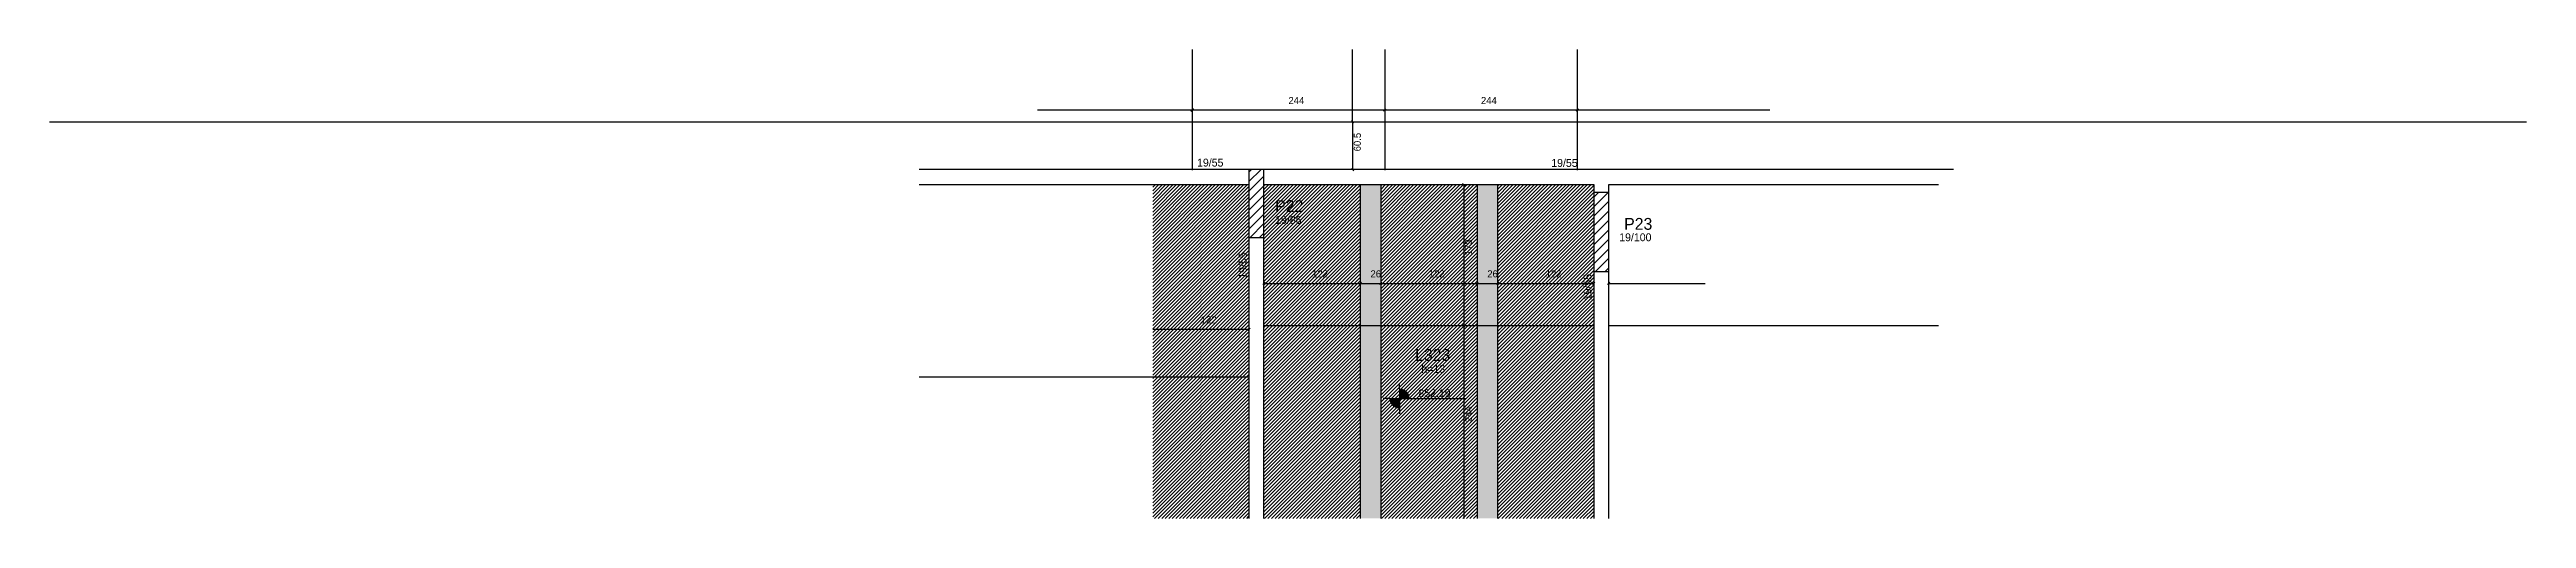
# Model space of a CAD drawing. Header units: metres. Extents: x 2939 to 6078, y 1668 to 2262.
import ezdxf

# ---------------------------------------------------------------- set-up
doc = ezdxf.new("R2010")
doc.units = ezdxf.units.M
for name, color, linetype in [('3', 7, 'Continuous'), ('4', 7, 'Continuous'), ('7', 7, 'Continuous'), ('9', 7, 'Continuous'), ('Hachura', 7, 'Continuous'), ('Painéis', 7, 'Continuous'), ('REAPROVEITAMENTO', 7, 'Continuous')]:
    doc.layers.add(name, color=color, linetype=linetype)

msp = doc.modelspace()

# ---------------------------------------------------------------- hatches: boundary and pattern name
at = {"layer": '9'}
h = msp.add_hatch(color=7, dxfattribs=at)
h.dxf.hatch_style = 1
h.paths.add_polyline_path([(4459.1, 1890.9), (4459.1, 1890.9), (4459.1, 2090.9), (4459.1, 2090.9), (4459.1, 1890.9)])
h = msp.add_hatch(color=7, dxfattribs=at)
h.dxf.hatch_style = 1
h.paths.add_polyline_path([(4478.1, 1890.9), (4478.1, 1890.9), (4478.1, 2090.9), (4478.1, 2090.9), (4478.1, 1890.9)])
at = {"layer": 'Hachura'}
h = msp.add_hatch(color=7, dxfattribs=at)
h.dxf.hatch_style = 1
h.paths.add_polyline_path([(4600.1, 1667.9), (4626.1, 1667.9), (4626.1, 2090.9), (4600.1, 2090.9), (4600.1, 1667.9)])
h = msp.add_hatch(color=7, dxfattribs=at)
h.dxf.hatch_style = 1
h.paths.add_polyline_path([(4748.1, 1667.9), (4774.1, 1667.9), (4774.1, 2090.9), (4748.1, 2090.9), (4748.1, 1667.9)])
at = {"layer": 'REAPROVEITAMENTO'}
h = msp.add_hatch(dxfattribs=at)
h.set_pattern_fill('ANSI31')
h.paths.add_polyline_path([(4459.1, 1667.9), (4337.1, 1667.9), (4337.1, 2090.9), (4459.1, 2090.9), (4459.1, 1667.9)])
h = msp.add_hatch(dxfattribs=at)
h.set_pattern_fill('ANSI31')
h.paths.add_polyline_path([(4600.1, 1667.9), (4478.1, 1667.9), (4478.1, 2090.9), (4600.1, 2090.9), (4600.1, 1667.9)])
h = msp.add_hatch(dxfattribs=at)
h.set_pattern_fill('ANSI31')
h.paths.add_polyline_path([(4748.1, 1667.9), (4626.1, 1667.9), (4626.1, 2090.9), (4748.1, 2090.9), (4748.1, 1667.9)])
h = msp.add_hatch(dxfattribs=at)
h.set_pattern_fill('ANSI31')
h.paths.add_polyline_path([(4896.1, 1667.9), (4774.1, 1667.9), (4774.1, 2090.9), (4896.1, 2090.9), (4896.1, 1667.9)])

# ---------------------------------------------------------------- linework, layer by layer
at = {"layer": '3', "color": 3, "lineweight": 25}
for p, q in [((4459.1, 2094.6), (4474.5, 2109.9)), ((4459.1, 2106.6), (4462.4, 2109.9)), ((4459.1, 2082.5), (4478.1, 2101.5)), ((4459.1, 2070.5), (4478.1, 2089.5)), ((4459.1, 2058.5), (4478.1, 2077.5)), ((4896.1, 2062.7), (4914.3, 2080.9)), ((4896.1, 2074.8), (4902.2, 2080.9)), ((4459.1, 2046.5), (4478.1, 2065.5)), ((4459.1, 2034.5), (4478.1, 2053.5)), ((4460.6, 2023.9), (4478.1, 2041.4)), ((4896.1, 2050.7), (4915.1, 2069.7)), ((4896.1, 2038.7), (4915.1, 2057.7)), ((4896.1, 2026.7), (4915.1, 2045.7)), ((4472.6, 2023.9), (4478.1, 2029.4)), ((4896.1, 2014.7), (4915.1, 2033.7)), ((4896.1, 2002.6), (4915.1, 2021.6)), ((4896.1, 1990.6), (4915.1, 2009.6)), ((4898.4, 1980.9), (4915.1, 1997.6)), ((4910.4, 1980.9), (4915.1, 1985.6)), ((4649.9, 1832.3), (4649.9, 1837.8)), ((4649.9, 1832.3), (4649.9, 1807.3)), ((4649.9, 1831.6), (4653.8, 1831.6)), ((4649.9, 1830.9), (4655.7, 1830.9)), ((4649.9, 1830.1), (4657, 1830.1)), ((4649.9, 1829.3), (4658, 1829.3)), ((4649.9, 1828.5), (4658.9, 1828.5)), ((4649.9, 1827.7), (4659.6, 1827.7)), ((4649.9, 1826.9), (4660.2, 1826.9)), ((4649.9, 1826.1), (4660.7, 1826.1)), ((4649.9, 1825.3), (4661.1, 1825.3)), ((4649.9, 1824.5), (4661.5, 1824.5)), ((4649.9, 1823.7), (4661.8, 1823.7)), ((4649.9, 1822.9), (4662, 1822.9)), ((4649.9, 1822.1), (4662.2, 1822.1)), ((4649.9, 1821.3), (4662.3, 1821.3)), ((4637.4, 1819.8), (4629, 1819.8)), ((4637.4, 1819.8), (4662.4, 1819.8)), ((4649.9, 1819), (4637.4, 1819)), ((4649.9, 1818.2), (4637.5, 1818.2)), ((4649.9, 1817.4), (4637.6, 1817.4)), ((4649.9, 1816.6), (4637.8, 1816.6)), ((4649.9, 1815.8), (4638.1, 1815.8)), ((4649.9, 1815), (4638.4, 1815)), ((4649.9, 1814.2), (4638.7, 1814.2)), ((4649.9, 1813.4), (4639.1, 1813.4)), ((4649.9, 1812.6), (4639.7, 1812.6)), ((4649.9, 1811.8), (4640.3, 1811.8)), ((4649.9, 1811), (4641, 1811)), ((4649.9, 1810.2), (4641.8, 1810.2)), ((4649.9, 1809.4), (4642.8, 1809.4)), ((4649.9, 1808.7), (4644.2, 1808.7)), ((4649.9, 1807.9), (4646.1, 1807.9)), ((4649.9, 1820.5), (4662.4, 1820.5)), ((4649.9, 1807.3), (4649.9, 1800.4)), ((4662.4, 1819.8), (4733.8, 1819.8))]:
    msp.add_line(p, q, dxfattribs=at)
for points in [[(4459.1, 2109.9), (4041.1, 2109.9)], [(4905.6, 2109.9), (4478.1, 2109.9)], [(5352.1, 2109.9), (4905.6, 2109.9)], [(4041.1, 2090.9), (4459.1, 2090.9)], [(4478.1, 2090.9), (4896.1, 2090.9)], [(4896.1, 2090.9), (4896.1, 2080.9)], [(4915.1, 2090.9), (5333.1, 2090.9)], [(4915.1, 2080.9), (4915.1, 2090.9)], [(4459.1, 2023.9), (4459.1, 1667.9)], [(4478.1, 1667.9), (4478.1, 2023.9)], [(4896.1, 1980.9), (4896.1, 1667.9)], [(4915.1, 1667.9), (4915.1, 1980.9)]]:
    msp.add_lwpolyline(points, dxfattribs=at)
at = {"layer": '7', "color": 7, "lineweight": 25}
for points in [[(4459.1, 2023.9), (4478.1, 2023.9), (4478.1, 2109.9), (4459.1, 2109.9), (4459.1, 2023.9)], [(4896.1, 1980.9), (4915.1, 1980.9), (4915.1, 2080.9), (4896.1, 2080.9), (4896.1, 1980.9)]]:
    msp.add_lwpolyline(points, dxfattribs=at)
at = {"layer": 'Painéis', "color": 200, "lineweight": 25}
for p, q in [((4387.1, 2261.9), (4387.1, 2109)), ((4631.1, 2261.9), (4631.1, 2109)), ((4875.1, 2261.9), (4875.1, 2109)), ((2939.1, 2170.4), (6078.1, 2170.4)), ((4600.1, 2090.9), (4600.1, 1667.9)), ((4626.1, 2090.9), (4626.1, 1667.9)), ((4748.1, 2090.9), (4748.1, 1667.9)), ((4774.1, 2090.9), (4774.1, 1667.9)), ((4896, 1911.9), (4478, 1911.9)), ((5333, 1911.9), (4915, 1911.9)), ((4459, 1846.9), (4041, 1846.9))]:
    msp.add_line(p, q, dxfattribs=at)
at = {"layer": 'Painéis', "color": 4, "lineweight": 25}
for p, q in [((4590.5, 2170.4), (4590.5, 2261.9)), ((4387.1, 2185.3), (4191.1, 2185.3)), ((4631.1, 2185.3), (4387.1, 2185.3)), ((4590.5, 2170.4), (4590.5, 2109.9)), ((4875.1, 2185.3), (4631.1, 2185.3)), ((5119.1, 2185.3), (4875.1, 2185.3)), ((4731.3, 2090.9), (4731.3, 1911.9)), ((4478.1, 1965.7), (4600.1, 1965.7)), ((4600.1, 1965.7), (4626.1, 1965.7)), ((4626.1, 1965.7), (4748.1, 1965.7)), ((4748.1, 1965.7), (4774.1, 1965.7)), ((4774.1, 1965.7), (4896.1, 1965.7)), ((4915.1, 1965.7), (5037.1, 1965.7)), ((4337.1, 1907.6), (4459.1, 1907.6)), ((4731.3, 1911.9), (4731.3, 1667.9))]:
    msp.add_line(p, q, dxfattribs=at)
at = {"layer": 'Painéis', "color": 0, "lineweight": 25}
for p, q in [((4388.6, 2186.8), (4385.6, 2183.8)), ((4385.6, 2183.8), (4388.6, 2186.8)), ((4589, 2171.9), (4592, 2168.9)), ((4592, 2168.9), (4589, 2171.9)), ((4632.6, 2186.8), (4629.6, 2183.8)), ((4629.6, 2183.8), (4632.6, 2186.8)), ((4876.6, 2186.8), (4873.6, 2183.8)), ((4873.6, 2183.8), (4876.6, 2186.8)), ((4589, 2111.4), (4592, 2108.4)), ((4732.8, 2089.4), (4729.8, 2092.4)), ((4479.6, 1967.2), (4476.6, 1964.2)), ((4598.6, 1964.2), (4601.6, 1967.2)), ((4601.6, 1967.2), (4598.6, 1964.2)), ((4624.6, 1964.2), (4627.6, 1967.2)), ((4627.6, 1967.2), (4624.6, 1964.2)), ((4746.6, 1964.2), (4749.6, 1967.2)), ((4749.6, 1967.2), (4746.6, 1964.2)), ((4772.6, 1964.2), (4775.6, 1967.2)), ((4775.6, 1967.2), (4772.6, 1964.2)), ((4894.6, 1964.2), (4897.6, 1967.2)), ((4916.6, 1967.2), (4913.6, 1964.2)), ((4457.6, 1906.1), (4460.6, 1909.1)), ((4729.8, 1913.4), (4732.8, 1910.4)), ((4732.8, 1910.4), (4729.8, 1913.4))]:
    msp.add_line(p, q, dxfattribs=at)

# ---------------------------------------------------------------- texts
at = {"layer": '3', "color": 3, "lineweight": 25}
for s, p in [('19/55', (4393.3, 2113.7)), ('19/55', (4842.2, 2113.3)), ('19/86', (4492.3, 2041.1)), ('19/100', (4928.3, 2019.1)), ('h=13', (4677.6, 1852.4)), ('852.19', (4673.8, 1821.6))]:
    msp.add_text(s, height=10, dxfattribs=at).set_placement(p)
for p in [(4456.2, 1971.6), (4893.2, 1944.3)]:
    msp.add_text('19/55', height=10, rotation=90, dxfattribs=at).set_placement(p)
at = {"layer": '4', "color": 4, "lineweight": 25}
for s, p in [('P22', (4492.3, 2056.1)), ('P23', (4934.6, 2033.6)), ('L323', (4669.6, 1867.6))]:
    msp.add_text(s, height=15, dxfattribs=at).set_placement(p)
at = {"layer": 'Painéis', "color": 240, "lineweight": 25}
for s, p in [('244', (4509.1, 2192.9)), ('244', (4753.1, 2192.9)), ('122', (4539.1, 1973.2)), ('26', (4613.1, 1973.3)), ('122', (4687.1, 1973.2)), ('26', (4761.1, 1973.3)), ('122', (4835.1, 1973.2)), ('122', (4398.1, 1915.1))]:
    msp.add_text(s, height=9, dxfattribs=at).set_placement(p)
for s, p in [('60.5', (4600.9, 2133)), ('179', (4741.7, 2001.4)), ('244', (4741.8, 1789.9))]:
    msp.add_text(s, height=9, rotation=90, dxfattribs=at).set_placement(p)

doc.saveas('drawing.dxf')
